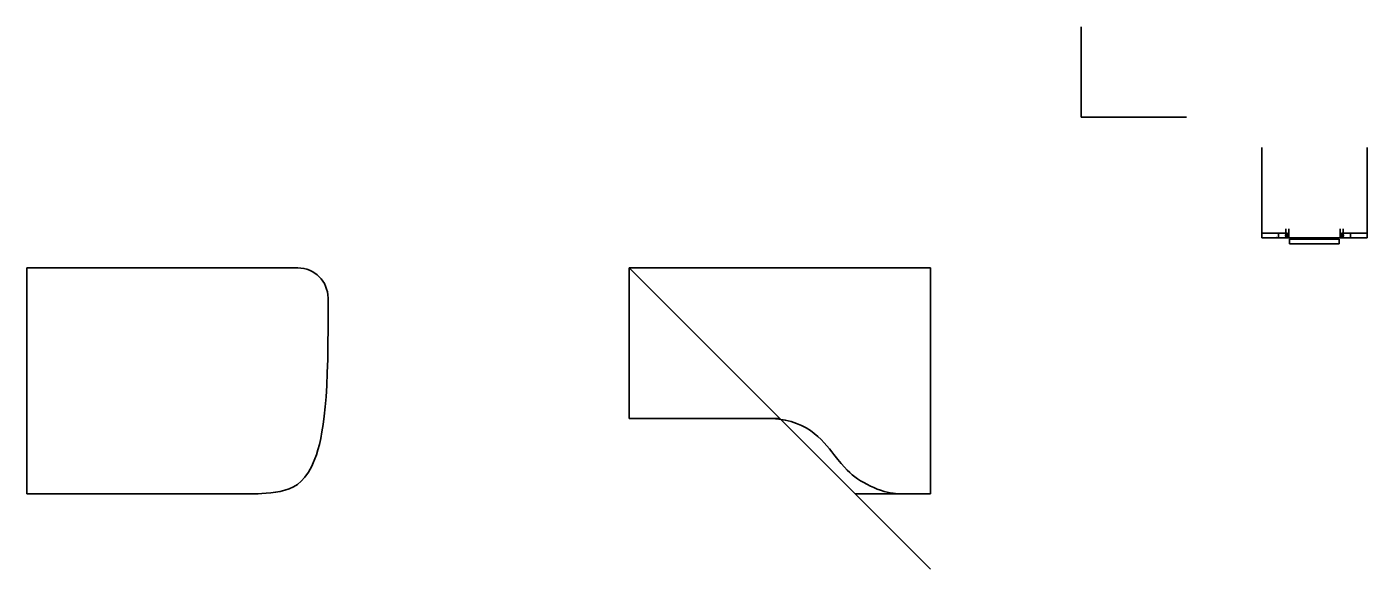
# Model space of a CAD drawing. Header units: millimetres. Extents: x -700 to 190, y -200 to 160.
import ezdxf

# ---------------------------------------------------------------- set-up
doc = ezdxf.new("R2010")
doc.units = ezdxf.units.MM
doc.layers.get('0').update_dxf_attribs({"linetype": 'CONTINUOUS', "lineweight": 35})

msp = doc.modelspace()

# ---------------------------------------------------------------- linework, layer by layer
for p, q in [((0, 160), (0, 100)), ((0, 100), (70, 100)), ((120, 20), (120, 80)), ((190, 20), (190, 80)), ((120, 23), (131, 23)), ((120, 20), (120, 23)), ((120, 23), (120, 20)), ((120, 20), (190, 20)), ((131, 20), (120, 20)), ((120, 20), (136.7, 20)), ((131, 23), (131, 20)), ((131, 23), (137, 23)), ((136, 22), (135.7, 22)), ((135.7, 22), (135.7, 21)), ((135.7, 21), (136, 21)), ((136, 24), (136, 26)), ((136, 24), (136, 20)), ((136, 21), (136, 22)), ((136, 20), (138, 20)), ((137, 23), (137, 22)), ((137, 20.3), (137, 21.7)), ((138, 24), (138, 26)), ((138, 20), (138, 24)), ((139, 19), (138.5, 19)), ((138.5, 19), (138.5, 16)), ((171.5, 19), (138.5, 19)), ((155, 19), (139, 19)), ((171, 19), (155, 19)), ((171.5, 16), (171.5, 19)), ((172, 20), (172, 26)), ((174, 20), (172, 20)), ((173, 23), (173, 22)), ((173, 23), (179, 23)), ((173, 21.7), (173, 20.3)), ((173.3, 20), (190, 20)), ((174, 20), (174, 26)), ((174, 26), (174, 20)), ((174, 21), (174, 22)), ((174, 22), (174.3, 22)), ((174.3, 21), (174, 21)), ((174.3, 22), (174.3, 21)), ((179, 23), (190, 23)), ((179, 23), (179, 20)), ((190, 20), (179, 20)), ((190, 23), (190, 20)), ((190, 20), (190, 23)), ((190, 22), (190, 22.3)), ((138.5, 16), (171.5, 16)), ((139, 16), (171, 16)), ((-700, 0), (-700, -150)), ((-700, 0), (-520, 0)), ((-100, 0), (-300, 0)), ((-300, 0), (-300, -100)), ((-300, 0), (-100, -200)), ((-100, 0), (-100, -150)), ((-500, -20), (-500, -40)), ((-300, -100), (-200, -100)), ((-550, -150), (-700, -150)), ((-100, -150), (-150, -150))]:
    msp.add_line(p, q)
for centre, radius, start, end in [((136.7, 20.3), 0.3, 270, 0), ((173.3, 20.3), 0.3, 180, 270), ((-520, -20), 20, 0, 90)]:
    msp.add_arc(centre, radius, start, end)
for points in [[(-500, -40), (-500, -100), (-510, -140), (-530, -150), (-550, -150), (-550, -150)], [(-210, -100), (-183, -99), (-160, -130), (-150, -140), (-130, -150), (-120, -150), (-120, -150)]]:
    msp.add_open_spline(points, degree=3)
msp.add_point((130, 20))

doc.saveas('drawing.dxf')
